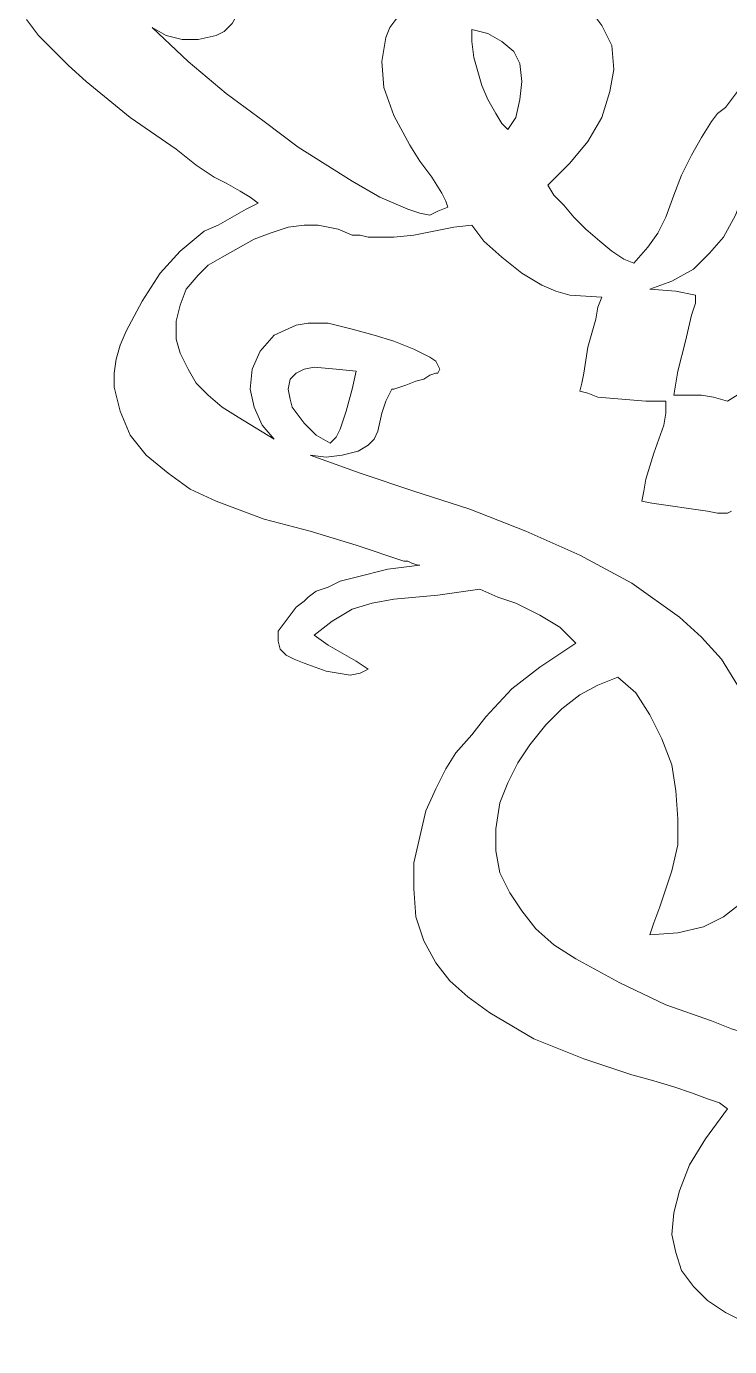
# Model space of a CAD drawing. Header units: centimetres. Extents: x -51 to 51, y -37 to 37.
# Drawn here: x -49.89 to -40.58, y -25.85 to -8.39 of the extents above; entities that cross this region are included whole.
import ezdxf

# ---------------------------------------------------------------- set-up
doc = ezdxf.new("R2010")
doc.units = ezdxf.units.CM
doc.header["$MEASUREMENT"] = 0
doc.layers.add('Layer 1', color=7, linetype='Continuous')

msp = doc.modelspace()

# ---------------------------------------------------------------- linework, layer by layer
at = {"layer": 'Layer 1', "lineweight": 9}
for points, knots in [([(-47.37385, -8.51247), (-47.37385, -8.51247), (-47.26811, -8.4596), (-47.26811, -8.4596), (-47.26811, -8.4596), (-47.26811, -8.4596), (-47.16236, -8.35385), (-47.16236, -8.35385), (-47.16236, -8.35385), (-47.16236, -8.35385), (-47.03018, -8.11592), (-47.03018, -8.11592), (-47.03018, -8.11592), (-47.03018, -8.11592), (-46.898, -7.82512), (-46.898, -7.82512), (-46.898, -7.82512), (-46.898, -7.82512), (-46.76581, -7.53432), (-46.76581, -7.53432)], [0, 0, 0, 0, 0.16666667, 0.16666667, 0.16666667, 0.16666667, 0.33333333, 0.33333333, 0.33333333, 0.33333333, 0.5, 0.5, 0.5, 0.5, 0.66666667, 0.66666667, 0.66666667, 0.66666667, 1, 1, 1, 1]), ([(-43.80493, -7.90443), (-43.80493, -7.90443), (-44.09573, -7.93087), (-44.09573, -7.93087), (-44.09573, -7.93087), (-44.09573, -7.93087), (-44.33366, -7.9573), (-44.33366, -7.9573), (-44.33366, -7.9573), (-44.33366, -7.9573), (-44.54515, -8.01018), (-44.54515, -8.01018), (-44.54515, -8.01018), (-44.54515, -8.01018), (-44.7302, -8.08949), (-44.7302, -8.08949), (-44.7302, -8.08949), (-44.7302, -8.08949), (-44.86239, -8.19523), (-44.86239, -8.19523), (-44.86239, -8.19523), (-44.86239, -8.19523), (-44.99457, -8.30098), (-44.99457, -8.30098), (-44.99457, -8.30098), (-44.99457, -8.30098), (-45.07388, -8.40672), (-45.07388, -8.40672), (-45.07388, -8.40672), (-45.07388, -8.40672), (-45.12675, -8.53891), (-45.12675, -8.53891), (-45.12675, -8.53891), (-45.12675, -8.53891), (-45.17962, -8.85614), (-45.17962, -8.85614), (-45.17962, -8.85614), (-45.17962, -8.85614), (-45.15319, -9.19982), (-45.15319, -9.19982), (-45.15319, -9.19982), (-45.15319, -9.19982), (-45.02101, -9.56993), (-45.02101, -9.56993), (-45.02101, -9.56993), (-45.02101, -9.56993), (-44.80951, -9.96648), (-44.80951, -9.96648)], [0, 0, 0, 0, 0.07692308, 0.07692308, 0.07692308, 0.07692308, 0.15384615, 0.15384615, 0.15384615, 0.15384615, 0.23076923, 0.23076923, 0.23076923, 0.23076923, 0.30769231, 0.30769231, 0.30769231, 0.30769231, 0.38461538, 0.38461538, 0.38461538, 0.38461538, 0.46153846, 0.46153846, 0.46153846, 0.46153846, 0.53846154, 0.53846154, 0.53846154, 0.53846154, 0.61538462, 0.61538462, 0.61538462, 0.61538462, 0.69230769, 0.69230769, 0.69230769, 0.69230769, 0.76923077, 0.76923077, 0.76923077, 0.76923077, 0.84615385, 0.84615385, 0.84615385, 0.84615385, 1, 1, 1, 1]), ([(-42.9854, -10.49521), (-42.9854, -10.49521), (-42.69459, -10.2044), (-42.69459, -10.2044), (-42.69459, -10.2044), (-42.69459, -10.2044), (-42.45667, -9.9136), (-42.45667, -9.9136), (-42.45667, -9.9136), (-42.45667, -9.9136), (-42.27161, -9.59637), (-42.27161, -9.59637), (-42.27161, -9.59637), (-42.27161, -9.59637), (-42.16587, -9.25269), (-42.16587, -9.25269), (-42.16587, -9.25269), (-42.16587, -9.25269), (-42.11299, -8.96189), (-42.11299, -8.96189), (-42.11299, -8.96189), (-42.11299, -8.96189), (-42.13943, -8.64465), (-42.13943, -8.64465), (-42.13943, -8.64465), (-42.13943, -8.64465), (-42.27161, -8.38029), (-42.27161, -8.38029), (-42.27161, -8.38029), (-42.27161, -8.38029), (-42.35092, -8.27454), (-42.35092, -8.27454), (-42.35092, -8.27454), (-42.35092, -8.27454), (-42.4831, -8.1688), (-42.4831, -8.1688)], [0, 0, 0, 0, 0.1, 0.1, 0.1, 0.1, 0.2, 0.2, 0.2, 0.2, 0.3, 0.3, 0.3, 0.3, 0.4, 0.4, 0.4, 0.4, 0.5, 0.5, 0.5, 0.5, 0.6, 0.6, 0.6, 0.6, 0.7, 0.7, 0.7, 0.7, 0.8, 0.8, 0.8, 0.8, 1, 1, 1, 1]), ([(-49.54164, -8.69753), (-49.54164, -8.69753), (-49.7267, -8.51247), (-49.7267, -8.51247), (-49.7267, -8.51247), (-49.7267, -8.51247), (-49.88532, -8.30098), (-49.88532, -8.30098)], [0, 0, 0, 0, 0.33333333, 0.33333333, 0.33333333, 0.33333333, 1, 1, 1, 1]), ([(-46.28996, -9.99291), (-46.28996, -9.99291), (-46.73938, -9.64924), (-46.73938, -9.64924), (-46.73938, -9.64924), (-46.73938, -9.64924), (-47.24167, -9.27913), (-47.24167, -9.27913), (-47.24167, -9.27913), (-47.24167, -9.27913), (-47.74396, -8.85614), (-47.74396, -8.85614), (-47.74396, -8.85614), (-47.74396, -8.85614), (-48.21982, -8.40672), (-48.21982, -8.40672)], [0, 0, 0, 0, 0.2, 0.2, 0.2, 0.2, 0.4, 0.4, 0.4, 0.4, 0.6, 0.6, 0.6, 0.6, 1, 1, 1, 1]), ([(-48.21982, -8.40672), (-48.21982, -8.40672), (-48.03476, -8.51247), (-48.03476, -8.51247), (-48.03476, -8.51247), (-48.03476, -8.51247), (-47.82327, -8.56534), (-47.82327, -8.56534), (-47.82327, -8.56534), (-47.82327, -8.56534), (-47.61178, -8.56534), (-47.61178, -8.56534), (-47.61178, -8.56534), (-47.61178, -8.56534), (-47.37385, -8.51247), (-47.37385, -8.51247)], [0, 0, 0, 0, 0.2, 0.2, 0.2, 0.2, 0.4, 0.4, 0.4, 0.4, 0.6, 0.6, 0.6, 0.6, 1, 1, 1, 1]), ([(-43.98998, -8.43316), (-43.98998, -8.43316), (-43.77849, -8.48603), (-43.77849, -8.48603), (-43.77849, -8.48603), (-43.77849, -8.48603), (-43.59344, -8.59178), (-43.59344, -8.59178), (-43.59344, -8.59178), (-43.59344, -8.59178), (-43.43482, -8.72396), (-43.43482, -8.72396), (-43.43482, -8.72396), (-43.43482, -8.72396), (-43.35551, -8.88258), (-43.35551, -8.88258)], [0, 0, 0, 0, 0.2, 0.2, 0.2, 0.2, 0.4, 0.4, 0.4, 0.4, 0.6, 0.6, 0.6, 0.6, 1, 1, 1, 1]), ([(-43.51413, -9.75498), (-43.51413, -9.75498), (-43.59344, -9.67568), (-43.59344, -9.67568), (-43.59344, -9.67568), (-43.59344, -9.67568), (-43.67274, -9.54349), (-43.67274, -9.54349), (-43.67274, -9.54349), (-43.67274, -9.54349), (-43.77849, -9.35844), (-43.77849, -9.35844), (-43.77849, -9.35844), (-43.77849, -9.35844), (-43.8578, -9.17338), (-43.8578, -9.17338), (-43.8578, -9.17338), (-43.8578, -9.17338), (-43.96355, -8.80327), (-43.96355, -8.80327), (-43.96355, -8.80327), (-43.96355, -8.80327), (-43.98998, -8.59178), (-43.98998, -8.59178), (-43.98998, -8.59178), (-43.98998, -8.59178), (-43.98998, -8.43316), (-43.98998, -8.43316)], [0, 0, 0, 0, 0.125, 0.125, 0.125, 0.125, 0.25, 0.25, 0.25, 0.25, 0.375, 0.375, 0.375, 0.375, 0.5, 0.5, 0.5, 0.5, 0.625, 0.625, 0.625, 0.625, 0.75, 0.75, 0.75, 0.75, 1, 1, 1, 1]), ([(-47.40029, -10.38946), (-47.40029, -10.38946), (-47.63822, -10.23084), (-47.63822, -10.23084), (-47.63822, -10.23084), (-47.63822, -10.23084), (-47.90258, -10.01935), (-47.90258, -10.01935), (-47.90258, -10.01935), (-47.90258, -10.01935), (-48.51062, -9.59637), (-48.51062, -9.59637), (-48.51062, -9.59637), (-48.51062, -9.59637), (-48.80142, -9.35844), (-48.80142, -9.35844), (-48.80142, -9.35844), (-48.80142, -9.35844), (-49.09222, -9.12051), (-49.09222, -9.12051), (-49.09222, -9.12051), (-49.09222, -9.12051), (-49.33015, -8.90902), (-49.33015, -8.90902), (-49.33015, -8.90902), (-49.33015, -8.90902), (-49.54164, -8.69753), (-49.54164, -8.69753)], [0, 0, 0, 0, 0.125, 0.125, 0.125, 0.125, 0.25, 0.25, 0.25, 0.25, 0.375, 0.375, 0.375, 0.375, 0.5, 0.5, 0.5, 0.5, 0.625, 0.625, 0.625, 0.625, 0.75, 0.75, 0.75, 0.75, 1, 1, 1, 1]), ([(-43.35551, -8.88258), (-43.35551, -8.88258), (-43.32907, -9.12051), (-43.32907, -9.12051), (-43.32907, -9.12051), (-43.32907, -9.12051), (-43.35551, -9.35844), (-43.35551, -9.35844), (-43.35551, -9.35844), (-43.35551, -9.35844), (-43.40838, -9.59637), (-43.40838, -9.59637), (-43.40838, -9.59637), (-43.40838, -9.59637), (-43.46125, -9.67568), (-43.46125, -9.67568), (-43.46125, -9.67568), (-43.46125, -9.67568), (-43.51413, -9.75498), (-43.51413, -9.75498)], [0, 0, 0, 0, 0.16666667, 0.16666667, 0.16666667, 0.16666667, 0.33333333, 0.33333333, 0.33333333, 0.33333333, 0.5, 0.5, 0.5, 0.5, 0.66666667, 0.66666667, 0.66666667, 0.66666667, 1, 1, 1, 1]), ([(-40.47393, -9.25269), (-40.47393, -9.25269), (-40.55324, -9.35844), (-40.55324, -9.35844), (-40.55324, -9.35844), (-40.55324, -9.35844), (-40.63255, -9.46418), (-40.63255, -9.46418), (-40.63255, -9.46418), (-40.63255, -9.46418), (-40.7383, -9.54349), (-40.7383, -9.54349), (-40.7383, -9.54349), (-40.7383, -9.54349), (-40.8176, -9.64924), (-40.8176, -9.64924)], [0, 0, 0, 0, 0.2, 0.2, 0.2, 0.2, 0.4, 0.4, 0.4, 0.4, 0.6, 0.6, 0.6, 0.6, 1, 1, 1, 1]), ([(-40.8176, -9.64924), (-40.8176, -9.64924), (-40.94979, -9.86073), (-40.94979, -9.86073), (-40.94979, -9.86073), (-40.94979, -9.86073), (-41.08197, -10.09866), (-41.08197, -10.09866), (-41.08197, -10.09866), (-41.08197, -10.09866), (-41.21415, -10.36302), (-41.21415, -10.36302), (-41.21415, -10.36302), (-41.21415, -10.36302), (-41.3199, -10.62739), (-41.3199, -10.62739)], [0, 0, 0, 0, 0.2, 0.2, 0.2, 0.2, 0.4, 0.4, 0.4, 0.4, 0.6, 0.6, 0.6, 0.6, 1, 1, 1, 1]), ([(-44.83595, -10.81244), (-44.83595, -10.81244), (-45.20606, -10.65382), (-45.20606, -10.65382), (-45.20606, -10.65382), (-45.20606, -10.65382), (-45.57617, -10.44233), (-45.57617, -10.44233), (-45.57617, -10.44233), (-45.57617, -10.44233), (-46.28996, -9.99291), (-46.28996, -9.99291)], [0, 0, 0, 0, 0.25, 0.25, 0.25, 0.25, 0.5, 0.5, 0.5, 0.5, 1, 1, 1, 1]), ([(-44.80951, -9.96648), (-44.80951, -9.96648), (-44.67733, -10.17797), (-44.67733, -10.17797), (-44.67733, -10.17797), (-44.67733, -10.17797), (-44.51871, -10.38946), (-44.51871, -10.38946), (-44.51871, -10.38946), (-44.51871, -10.38946), (-44.38653, -10.60095), (-44.38653, -10.60095), (-44.38653, -10.60095), (-44.38653, -10.60095), (-44.33366, -10.7067), (-44.33366, -10.7067), (-44.33366, -10.7067), (-44.33366, -10.7067), (-44.30722, -10.78601), (-44.30722, -10.78601)], [0, 0, 0, 0, 0.16666667, 0.16666667, 0.16666667, 0.16666667, 0.33333333, 0.33333333, 0.33333333, 0.33333333, 0.5, 0.5, 0.5, 0.5, 0.66666667, 0.66666667, 0.66666667, 0.66666667, 1, 1, 1, 1]), ([(-40.65899, -11.18255), (-40.65899, -11.18255), (-40.50037, -10.89175), (-40.50037, -10.89175), (-40.50037, -10.89175), (-40.50037, -10.89175), (-40.36818, -10.54808), (-40.36818, -10.54808), (-40.36818, -10.54808), (-40.36818, -10.54808), (-40.236, -10.25728), (-40.236, -10.25728), (-40.236, -10.25728), (-40.236, -10.25728), (-40.10382, -9.99291), (-40.10382, -9.99291)], [0, 0, 0, 0, 0.2, 0.2, 0.2, 0.2, 0.4, 0.4, 0.4, 0.4, 0.6, 0.6, 0.6, 0.6, 1, 1, 1, 1]), ([(-46.81869, -10.73313), (-46.81869, -10.73313), (-46.92443, -10.65382), (-46.92443, -10.65382), (-46.92443, -10.65382), (-46.92443, -10.65382), (-47.05661, -10.57452), (-47.05661, -10.57452), (-47.05661, -10.57452), (-47.05661, -10.57452), (-47.24167, -10.46877), (-47.24167, -10.46877), (-47.24167, -10.46877), (-47.24167, -10.46877), (-47.40029, -10.38946), (-47.40029, -10.38946)], [0, 0, 0, 0, 0.2, 0.2, 0.2, 0.2, 0.4, 0.4, 0.4, 0.4, 0.6, 0.6, 0.6, 0.6, 1, 1, 1, 1]), ([(-41.84863, -11.52623), (-41.84863, -11.52623), (-41.98081, -11.47336), (-41.98081, -11.47336), (-41.98081, -11.47336), (-41.98081, -11.47336), (-42.13943, -11.36761), (-42.13943, -11.36761), (-42.13943, -11.36761), (-42.13943, -11.36761), (-42.29805, -11.23543), (-42.29805, -11.23543), (-42.29805, -11.23543), (-42.29805, -11.23543), (-42.4831, -11.07681), (-42.4831, -11.07681), (-42.4831, -11.07681), (-42.4831, -11.07681), (-42.64172, -10.91819), (-42.64172, -10.91819), (-42.64172, -10.91819), (-42.64172, -10.91819), (-42.7739, -10.75957), (-42.7739, -10.75957), (-42.7739, -10.75957), (-42.7739, -10.75957), (-42.90609, -10.62739), (-42.90609, -10.62739), (-42.90609, -10.62739), (-42.90609, -10.62739), (-42.9854, -10.49521), (-42.9854, -10.49521)], [0, 0, 0, 0, 0.11111111, 0.11111111, 0.11111111, 0.11111111, 0.22222222, 0.22222222, 0.22222222, 0.22222222, 0.33333333, 0.33333333, 0.33333333, 0.33333333, 0.44444444, 0.44444444, 0.44444444, 0.44444444, 0.55555556, 0.55555556, 0.55555556, 0.55555556, 0.66666667, 0.66666667, 0.66666667, 0.66666667, 0.77777778, 0.77777778, 0.77777778, 0.77777778, 1, 1, 1, 1]), ([(-41.3199, -10.62739), (-41.3199, -10.62739), (-41.42564, -10.91819), (-41.42564, -10.91819), (-41.42564, -10.91819), (-41.42564, -10.91819), (-41.53139, -11.12968), (-41.53139, -11.12968), (-41.53139, -11.12968), (-41.53139, -11.12968), (-41.66357, -11.31474), (-41.66357, -11.31474), (-41.66357, -11.31474), (-41.66357, -11.31474), (-41.84863, -11.52623), (-41.84863, -11.52623)], [0, 0, 0, 0, 0.2, 0.2, 0.2, 0.2, 0.4, 0.4, 0.4, 0.4, 0.6, 0.6, 0.6, 0.6, 1, 1, 1, 1]), ([(-47.53247, -11.10325), (-47.53247, -11.10325), (-47.34742, -11.02394), (-47.34742, -11.02394), (-47.34742, -11.02394), (-47.34742, -11.02394), (-47.16236, -10.91819), (-47.16236, -10.91819), (-47.16236, -10.91819), (-47.16236, -10.91819), (-46.9773, -10.81244), (-46.9773, -10.81244), (-46.9773, -10.81244), (-46.9773, -10.81244), (-46.81869, -10.73313), (-46.81869, -10.73313)], [0, 0, 0, 0, 0.2, 0.2, 0.2, 0.2, 0.4, 0.4, 0.4, 0.4, 0.6, 0.6, 0.6, 0.6, 1, 1, 1, 1]), ([(-44.30722, -10.78601), (-44.30722, -10.78601), (-44.4394, -10.83888), (-44.4394, -10.83888), (-44.4394, -10.83888), (-44.4394, -10.83888), (-44.54515, -10.89175), (-44.54515, -10.89175), (-44.54515, -10.89175), (-44.54515, -10.89175), (-44.67733, -10.86532), (-44.67733, -10.86532), (-44.67733, -10.86532), (-44.67733, -10.86532), (-44.83595, -10.81244), (-44.83595, -10.81244)], [0, 0, 0, 0, 0.2, 0.2, 0.2, 0.2, 0.4, 0.4, 0.4, 0.4, 0.6, 0.6, 0.6, 0.6, 1, 1, 1, 1]), ([(-48.56349, -12.42507), (-48.56349, -12.42507), (-48.352, -12.02852), (-48.352, -12.02852), (-48.352, -12.02852), (-48.352, -12.02852), (-48.11407, -11.65841), (-48.11407, -11.65841), (-48.11407, -11.65841), (-48.11407, -11.65841), (-47.84971, -11.36761), (-47.84971, -11.36761), (-47.84971, -11.36761), (-47.84971, -11.36761), (-47.53247, -11.10325), (-47.53247, -11.10325)], [0, 0, 0, 0, 0.2, 0.2, 0.2, 0.2, 0.4, 0.4, 0.4, 0.4, 0.6, 0.6, 0.6, 0.6, 1, 1, 1, 1]), ([(-47.61178, -11.68485), (-47.61178, -11.68485), (-47.4796, -11.55267), (-47.4796, -11.55267), (-47.4796, -11.55267), (-47.4796, -11.55267), (-47.29454, -11.44692), (-47.29454, -11.44692), (-47.29454, -11.44692), (-47.29454, -11.44692), (-46.87156, -11.20899), (-46.87156, -11.20899), (-46.87156, -11.20899), (-46.87156, -11.20899), (-46.66007, -11.12968), (-46.66007, -11.12968), (-46.66007, -11.12968), (-46.66007, -11.12968), (-46.42214, -11.05037), (-46.42214, -11.05037), (-46.42214, -11.05037), (-46.42214, -11.05037), (-46.21065, -11.02394), (-46.21065, -11.02394), (-46.21065, -11.02394), (-46.21065, -11.02394), (-46.02559, -11.02394), (-46.02559, -11.02394)], [0, 0, 0, 0, 0.125, 0.125, 0.125, 0.125, 0.25, 0.25, 0.25, 0.25, 0.375, 0.375, 0.375, 0.375, 0.5, 0.5, 0.5, 0.5, 0.625, 0.625, 0.625, 0.625, 0.75, 0.75, 0.75, 0.75, 1, 1, 1, 1]), ([(-46.02559, -11.02394), (-46.02559, -11.02394), (-45.89341, -11.05037), (-45.89341, -11.05037), (-45.89341, -11.05037), (-45.89341, -11.05037), (-45.76123, -11.07681), (-45.76123, -11.07681), (-45.76123, -11.07681), (-45.76123, -11.07681), (-45.57617, -11.15612), (-45.57617, -11.15612), (-45.57617, -11.15612), (-45.57617, -11.15612), (-45.47043, -11.15612), (-45.47043, -11.15612), (-45.47043, -11.15612), (-45.47043, -11.15612), (-45.36468, -11.18255), (-45.36468, -11.18255), (-45.36468, -11.18255), (-45.36468, -11.18255), (-45.20606, -11.18255), (-45.20606, -11.18255), (-45.20606, -11.18255), (-45.20606, -11.18255), (-45.02101, -11.18255), (-45.02101, -11.18255)], [0, 0, 0, 0, 0.125, 0.125, 0.125, 0.125, 0.25, 0.25, 0.25, 0.25, 0.375, 0.375, 0.375, 0.375, 0.5, 0.5, 0.5, 0.5, 0.625, 0.625, 0.625, 0.625, 0.75, 0.75, 0.75, 0.75, 1, 1, 1, 1]), ([(-45.02101, -11.18255), (-45.02101, -11.18255), (-44.75664, -11.15612), (-44.75664, -11.15612), (-44.75664, -11.15612), (-44.75664, -11.15612), (-44.49228, -11.10325), (-44.49228, -11.10325), (-44.49228, -11.10325), (-44.49228, -11.10325), (-44.22791, -11.05037), (-44.22791, -11.05037), (-44.22791, -11.05037), (-44.22791, -11.05037), (-43.98998, -11.02394), (-43.98998, -11.02394)], [0, 0, 0, 0, 0.2, 0.2, 0.2, 0.2, 0.4, 0.4, 0.4, 0.4, 0.6, 0.6, 0.6, 0.6, 1, 1, 1, 1]), ([(-43.98998, -11.02394), (-43.98998, -11.02394), (-43.83136, -11.23543), (-43.83136, -11.23543), (-43.83136, -11.23543), (-43.83136, -11.23543), (-43.59344, -11.44692), (-43.59344, -11.44692), (-43.59344, -11.44692), (-43.59344, -11.44692), (-43.32907, -11.65841), (-43.32907, -11.65841), (-43.32907, -11.65841), (-43.32907, -11.65841), (-43.06471, -11.81703), (-43.06471, -11.81703)], [0, 0, 0, 0, 0.2, 0.2, 0.2, 0.2, 0.4, 0.4, 0.4, 0.4, 0.6, 0.6, 0.6, 0.6, 1, 1, 1, 1]), ([(-41.63714, -11.8699), (-41.63714, -11.8699), (-41.34633, -11.76416), (-41.34633, -11.76416), (-41.34633, -11.76416), (-41.34633, -11.76416), (-41.05553, -11.60554), (-41.05553, -11.60554), (-41.05553, -11.60554), (-41.05553, -11.60554), (-40.84404, -11.39405), (-40.84404, -11.39405), (-40.84404, -11.39405), (-40.84404, -11.39405), (-40.65899, -11.18255), (-40.65899, -11.18255)], [0, 0, 0, 0, 0.2, 0.2, 0.2, 0.2, 0.4, 0.4, 0.4, 0.4, 0.6, 0.6, 0.6, 0.6, 1, 1, 1, 1]), ([(-47.4796, -13.27104), (-47.4796, -13.27104), (-47.63822, -13.11242), (-47.63822, -13.11242), (-47.63822, -13.11242), (-47.63822, -13.11242), (-47.74396, -12.92736), (-47.74396, -12.92736), (-47.74396, -12.92736), (-47.74396, -12.92736), (-47.84971, -12.71587), (-47.84971, -12.71587), (-47.84971, -12.71587), (-47.84971, -12.71587), (-47.90258, -12.53082), (-47.90258, -12.53082), (-47.90258, -12.53082), (-47.90258, -12.53082), (-47.90258, -12.29289), (-47.90258, -12.29289), (-47.90258, -12.29289), (-47.90258, -12.29289), (-47.84971, -12.08139), (-47.84971, -12.08139), (-47.84971, -12.08139), (-47.84971, -12.08139), (-47.7704, -11.8699), (-47.7704, -11.8699), (-47.7704, -11.8699), (-47.7704, -11.8699), (-47.61178, -11.68485), (-47.61178, -11.68485)], [0, 0, 0, 0, 0.11111111, 0.11111111, 0.11111111, 0.11111111, 0.22222222, 0.22222222, 0.22222222, 0.22222222, 0.33333333, 0.33333333, 0.33333333, 0.33333333, 0.44444444, 0.44444444, 0.44444444, 0.44444444, 0.55555556, 0.55555556, 0.55555556, 0.55555556, 0.66666667, 0.66666667, 0.66666667, 0.66666667, 0.77777778, 0.77777778, 0.77777778, 0.77777778, 1, 1, 1, 1]), ([(-43.06471, -11.81703), (-43.06471, -11.81703), (-42.87965, -11.89634), (-42.87965, -11.89634), (-42.87965, -11.89634), (-42.87965, -11.89634), (-42.69459, -11.94921), (-42.69459, -11.94921), (-42.69459, -11.94921), (-42.69459, -11.94921), (-42.27161, -11.97565), (-42.27161, -11.97565)], [0, 0, 0, 0, 0.25, 0.25, 0.25, 0.25, 0.5, 0.5, 0.5, 0.5, 1, 1, 1, 1]), ([(-41.0291, -11.94921), (-41.0291, -11.94921), (-41.29346, -11.89634), (-41.29346, -11.89634), (-41.29346, -11.89634), (-41.29346, -11.89634), (-41.63714, -11.8699), (-41.63714, -11.8699)], [0, 0, 0, 0, 0.33333333, 0.33333333, 0.33333333, 0.33333333, 1, 1, 1, 1]), ([(-42.27161, -11.97565), (-42.27161, -11.97565), (-42.32448, -12.10783), (-42.32448, -12.10783), (-42.32448, -12.10783), (-42.32448, -12.10783), (-42.35092, -12.26645), (-42.35092, -12.26645), (-42.35092, -12.26645), (-42.35092, -12.26645), (-42.45667, -12.63656), (-42.45667, -12.63656), (-42.45667, -12.63656), (-42.45667, -12.63656), (-42.50954, -12.98024), (-42.50954, -12.98024), (-42.50954, -12.98024), (-42.50954, -12.98024), (-42.53598, -13.11242), (-42.53598, -13.11242), (-42.53598, -13.11242), (-42.53598, -13.11242), (-42.56241, -13.21816), (-42.56241, -13.21816)], [0, 0, 0, 0, 0.14285714, 0.14285714, 0.14285714, 0.14285714, 0.28571429, 0.28571429, 0.28571429, 0.28571429, 0.42857143, 0.42857143, 0.42857143, 0.42857143, 0.57142857, 0.57142857, 0.57142857, 0.57142857, 0.71428571, 0.71428571, 0.71428571, 0.71428571, 1, 1, 1, 1]), ([(-41.3199, -13.27104), (-41.3199, -13.27104), (-41.29346, -13.11242), (-41.29346, -13.11242), (-41.29346, -13.11242), (-41.29346, -13.11242), (-41.26702, -12.9538), (-41.26702, -12.9538), (-41.26702, -12.9538), (-41.26702, -12.9538), (-41.16128, -12.55725), (-41.16128, -12.55725), (-41.16128, -12.55725), (-41.16128, -12.55725), (-41.08197, -12.21358), (-41.08197, -12.21358), (-41.08197, -12.21358), (-41.08197, -12.21358), (-41.0291, -12.05496), (-41.0291, -12.05496), (-41.0291, -12.05496), (-41.0291, -12.05496), (-41.0291, -11.94921), (-41.0291, -11.94921)], [0, 0, 0, 0, 0.14285714, 0.14285714, 0.14285714, 0.14285714, 0.28571429, 0.28571429, 0.28571429, 0.28571429, 0.42857143, 0.42857143, 0.42857143, 0.42857143, 0.57142857, 0.57142857, 0.57142857, 0.57142857, 0.71428571, 0.71428571, 0.71428571, 0.71428571, 1, 1, 1, 1]), ([(-39.25785, -12.1607), (-39.25785, -12.1607), (-39.49578, -12.42507), (-39.49578, -12.42507), (-39.49578, -12.42507), (-39.49578, -12.42507), (-39.70727, -12.663), (-39.70727, -12.663), (-39.70727, -12.663), (-39.70727, -12.663), (-39.89233, -12.84805), (-39.89233, -12.84805), (-39.89233, -12.84805), (-39.89233, -12.84805), (-40.07738, -13.00667), (-40.07738, -13.00667), (-40.07738, -13.00667), (-40.07738, -13.00667), (-40.236, -13.13885), (-40.236, -13.13885), (-40.236, -13.13885), (-40.236, -13.13885), (-40.39462, -13.21816), (-40.39462, -13.21816), (-40.39462, -13.21816), (-40.39462, -13.21816), (-40.60611, -13.35035), (-40.60611, -13.35035)], [0, 0, 0, 0, 0.125, 0.125, 0.125, 0.125, 0.25, 0.25, 0.25, 0.25, 0.375, 0.375, 0.375, 0.375, 0.5, 0.5, 0.5, 0.5, 0.625, 0.625, 0.625, 0.625, 0.75, 0.75, 0.75, 0.75, 1, 1, 1, 1]), ([(-45.94628, -12.31932), (-45.94628, -12.31932), (-46.15777, -12.31932), (-46.15777, -12.31932), (-46.15777, -12.31932), (-46.15777, -12.31932), (-46.31639, -12.34576), (-46.31639, -12.34576), (-46.31639, -12.34576), (-46.31639, -12.34576), (-46.60719, -12.47794), (-46.60719, -12.47794), (-46.60719, -12.47794), (-46.60719, -12.47794), (-46.79225, -12.68943), (-46.79225, -12.68943), (-46.79225, -12.68943), (-46.79225, -12.68943), (-46.898, -12.92736), (-46.898, -12.92736), (-46.898, -12.92736), (-46.898, -12.92736), (-46.92443, -13.19173), (-46.92443, -13.19173), (-46.92443, -13.19173), (-46.92443, -13.19173), (-46.87156, -13.42966), (-46.87156, -13.42966), (-46.87156, -13.42966), (-46.87156, -13.42966), (-46.76581, -13.66758), (-46.76581, -13.66758), (-46.76581, -13.66758), (-46.76581, -13.66758), (-46.60719, -13.85264), (-46.60719, -13.85264)], [0, 0, 0, 0, 0.1, 0.1, 0.1, 0.1, 0.2, 0.2, 0.2, 0.2, 0.3, 0.3, 0.3, 0.3, 0.4, 0.4, 0.4, 0.4, 0.5, 0.5, 0.5, 0.5, 0.6, 0.6, 0.6, 0.6, 0.7, 0.7, 0.7, 0.7, 0.8, 0.8, 0.8, 0.8, 1, 1, 1, 1]), ([(-44.4394, -12.98024), (-44.4394, -12.98024), (-44.41297, -12.92736), (-44.41297, -12.92736), (-44.41297, -12.92736), (-44.41297, -12.92736), (-44.4394, -12.87449), (-44.4394, -12.87449), (-44.4394, -12.87449), (-44.4394, -12.87449), (-44.46584, -12.82162), (-44.46584, -12.82162), (-44.46584, -12.82162), (-44.46584, -12.82162), (-44.54515, -12.76874), (-44.54515, -12.76874), (-44.54515, -12.76874), (-44.54515, -12.76874), (-44.75664, -12.663), (-44.75664, -12.663), (-44.75664, -12.663), (-44.75664, -12.663), (-45.02101, -12.55725), (-45.02101, -12.55725), (-45.02101, -12.55725), (-45.02101, -12.55725), (-45.28537, -12.47794), (-45.28537, -12.47794), (-45.28537, -12.47794), (-45.28537, -12.47794), (-45.57617, -12.39863), (-45.57617, -12.39863), (-45.57617, -12.39863), (-45.57617, -12.39863), (-45.78766, -12.34576), (-45.78766, -12.34576), (-45.78766, -12.34576), (-45.78766, -12.34576), (-45.89341, -12.31932), (-45.89341, -12.31932), (-45.89341, -12.31932), (-45.89341, -12.31932), (-45.94628, -12.31932), (-45.94628, -12.31932)], [0, 0, 0, 0, 0.08333333, 0.08333333, 0.08333333, 0.08333333, 0.16666667, 0.16666667, 0.16666667, 0.16666667, 0.25, 0.25, 0.25, 0.25, 0.33333333, 0.33333333, 0.33333333, 0.33333333, 0.41666667, 0.41666667, 0.41666667, 0.41666667, 0.5, 0.5, 0.5, 0.5, 0.58333333, 0.58333333, 0.58333333, 0.58333333, 0.66666667, 0.66666667, 0.66666667, 0.66666667, 0.75, 0.75, 0.75, 0.75, 0.83333333, 0.83333333, 0.83333333, 0.83333333, 1, 1, 1, 1]), ([(-47.37385, -14.67217), (-47.37385, -14.67217), (-47.71753, -14.51355), (-47.71753, -14.51355), (-47.71753, -14.51355), (-47.71753, -14.51355), (-48.00833, -14.30206), (-48.00833, -14.30206), (-48.00833, -14.30206), (-48.00833, -14.30206), (-48.29913, -14.06413), (-48.29913, -14.06413), (-48.29913, -14.06413), (-48.29913, -14.06413), (-48.51062, -13.79977), (-48.51062, -13.79977), (-48.51062, -13.79977), (-48.51062, -13.79977), (-48.6428, -13.48253), (-48.6428, -13.48253), (-48.6428, -13.48253), (-48.6428, -13.48253), (-48.72211, -13.16529), (-48.72211, -13.16529), (-48.72211, -13.16529), (-48.72211, -13.16529), (-48.72211, -12.98024), (-48.72211, -12.98024), (-48.72211, -12.98024), (-48.72211, -12.98024), (-48.69568, -12.79518), (-48.69568, -12.79518), (-48.69568, -12.79518), (-48.69568, -12.79518), (-48.6428, -12.61012), (-48.6428, -12.61012), (-48.6428, -12.61012), (-48.6428, -12.61012), (-48.56349, -12.42507), (-48.56349, -12.42507)], [0, 0, 0, 0, 0.09090909, 0.09090909, 0.09090909, 0.09090909, 0.18181818, 0.18181818, 0.18181818, 0.18181818, 0.27272727, 0.27272727, 0.27272727, 0.27272727, 0.36363636, 0.36363636, 0.36363636, 0.36363636, 0.45454545, 0.45454545, 0.45454545, 0.45454545, 0.54545455, 0.54545455, 0.54545455, 0.54545455, 0.63636364, 0.63636364, 0.63636364, 0.63636364, 0.72727273, 0.72727273, 0.72727273, 0.72727273, 0.81818182, 0.81818182, 0.81818182, 0.81818182, 1, 1, 1, 1]), ([(-46.42214, -13.19173), (-46.42214, -13.19173), (-46.3957, -13.05954), (-46.3957, -13.05954), (-46.3957, -13.05954), (-46.3957, -13.05954), (-46.31639, -12.98024), (-46.31639, -12.98024), (-46.31639, -12.98024), (-46.31639, -12.98024), (-46.21065, -12.92736), (-46.21065, -12.92736), (-46.21065, -12.92736), (-46.21065, -12.92736), (-46.07846, -12.90093), (-46.07846, -12.90093), (-46.07846, -12.90093), (-46.07846, -12.90093), (-45.78766, -12.92736), (-45.78766, -12.92736), (-45.78766, -12.92736), (-45.78766, -12.92736), (-45.5233, -12.9538), (-45.5233, -12.9538)], [0, 0, 0, 0, 0.14285714, 0.14285714, 0.14285714, 0.14285714, 0.28571429, 0.28571429, 0.28571429, 0.28571429, 0.42857143, 0.42857143, 0.42857143, 0.42857143, 0.57142857, 0.57142857, 0.57142857, 0.57142857, 0.71428571, 0.71428571, 0.71428571, 0.71428571, 1, 1, 1, 1]), ([(-45.5233, -12.9538), (-45.5233, -12.9538), (-45.57617, -13.19173), (-45.57617, -13.19173), (-45.57617, -13.19173), (-45.57617, -13.19173), (-45.65548, -13.48253), (-45.65548, -13.48253), (-45.65548, -13.48253), (-45.65548, -13.48253), (-45.73479, -13.72046), (-45.73479, -13.72046), (-45.73479, -13.72046), (-45.73479, -13.72046), (-45.78766, -13.8262), (-45.78766, -13.8262), (-45.78766, -13.8262), (-45.78766, -13.8262), (-45.86697, -13.90551), (-45.86697, -13.90551)], [0, 0, 0, 0, 0.16666667, 0.16666667, 0.16666667, 0.16666667, 0.33333333, 0.33333333, 0.33333333, 0.33333333, 0.5, 0.5, 0.5, 0.5, 0.66666667, 0.66666667, 0.66666667, 0.66666667, 1, 1, 1, 1]), ([(-45.04744, -13.19173), (-45.04744, -13.19173), (-45.02101, -13.19173), (-45.02101, -13.19173), (-45.02101, -13.19173), (-45.02101, -13.19173), (-44.9417, -13.16529), (-44.9417, -13.16529), (-44.9417, -13.16529), (-44.9417, -13.16529), (-44.86239, -13.13885), (-44.86239, -13.13885), (-44.86239, -13.13885), (-44.86239, -13.13885), (-44.7302, -13.08598), (-44.7302, -13.08598), (-44.7302, -13.08598), (-44.7302, -13.08598), (-44.62446, -13.05954), (-44.62446, -13.05954), (-44.62446, -13.05954), (-44.62446, -13.05954), (-44.54515, -13.00667), (-44.54515, -13.00667), (-44.54515, -13.00667), (-44.54515, -13.00667), (-44.46584, -12.98024), (-44.46584, -12.98024), (-44.46584, -12.98024), (-44.46584, -12.98024), (-44.4394, -12.98024), (-44.4394, -12.98024)], [0, 0, 0, 0, 0.11111111, 0.11111111, 0.11111111, 0.11111111, 0.22222222, 0.22222222, 0.22222222, 0.22222222, 0.33333333, 0.33333333, 0.33333333, 0.33333333, 0.44444444, 0.44444444, 0.44444444, 0.44444444, 0.55555556, 0.55555556, 0.55555556, 0.55555556, 0.66666667, 0.66666667, 0.66666667, 0.66666667, 0.77777778, 0.77777778, 0.77777778, 0.77777778, 1, 1, 1, 1]), ([(-45.86697, -13.90551), (-45.86697, -13.90551), (-46.05203, -13.79977), (-46.05203, -13.79977), (-46.05203, -13.79977), (-46.05203, -13.79977), (-46.21065, -13.64115), (-46.21065, -13.64115), (-46.21065, -13.64115), (-46.21065, -13.64115), (-46.36927, -13.42966), (-46.36927, -13.42966), (-46.36927, -13.42966), (-46.36927, -13.42966), (-46.3957, -13.32391), (-46.3957, -13.32391), (-46.3957, -13.32391), (-46.3957, -13.32391), (-46.42214, -13.19173), (-46.42214, -13.19173)], [0, 0, 0, 0, 0.16666667, 0.16666667, 0.16666667, 0.16666667, 0.33333333, 0.33333333, 0.33333333, 0.33333333, 0.5, 0.5, 0.5, 0.5, 0.66666667, 0.66666667, 0.66666667, 0.66666667, 1, 1, 1, 1]), ([(-45.70835, -14.06413), (-45.70835, -14.06413), (-45.49686, -14.01126), (-45.49686, -14.01126), (-45.49686, -14.01126), (-45.49686, -14.01126), (-45.36468, -13.93195), (-45.36468, -13.93195), (-45.36468, -13.93195), (-45.36468, -13.93195), (-45.28537, -13.85264), (-45.28537, -13.85264), (-45.28537, -13.85264), (-45.28537, -13.85264), (-45.2325, -13.74689), (-45.2325, -13.74689), (-45.2325, -13.74689), (-45.2325, -13.74689), (-45.17962, -13.50896), (-45.17962, -13.50896), (-45.17962, -13.50896), (-45.17962, -13.50896), (-45.12675, -13.35035), (-45.12675, -13.35035), (-45.12675, -13.35035), (-45.12675, -13.35035), (-45.04744, -13.19173), (-45.04744, -13.19173)], [0, 0, 0, 0, 0.125, 0.125, 0.125, 0.125, 0.25, 0.25, 0.25, 0.25, 0.375, 0.375, 0.375, 0.375, 0.5, 0.5, 0.5, 0.5, 0.625, 0.625, 0.625, 0.625, 0.75, 0.75, 0.75, 0.75, 1, 1, 1, 1]), ([(-42.56241, -13.21816), (-42.56241, -13.21816), (-42.45667, -13.2446), (-42.45667, -13.2446), (-42.45667, -13.2446), (-42.45667, -13.2446), (-42.32448, -13.29747), (-42.32448, -13.29747), (-42.32448, -13.29747), (-42.32448, -13.29747), (-42.00725, -13.32391), (-42.00725, -13.32391), (-42.00725, -13.32391), (-42.00725, -13.32391), (-41.69001, -13.35035), (-41.69001, -13.35035), (-41.69001, -13.35035), (-41.69001, -13.35035), (-41.55783, -13.35035), (-41.55783, -13.35035), (-41.55783, -13.35035), (-41.55783, -13.35035), (-41.42564, -13.35035), (-41.42564, -13.35035)], [0, 0, 0, 0, 0.14285714, 0.14285714, 0.14285714, 0.14285714, 0.28571429, 0.28571429, 0.28571429, 0.28571429, 0.42857143, 0.42857143, 0.42857143, 0.42857143, 0.57142857, 0.57142857, 0.57142857, 0.57142857, 0.71428571, 0.71428571, 0.71428571, 0.71428571, 1, 1, 1, 1]), ([(-46.60719, -13.85264), (-46.60719, -13.85264), (-47.08305, -13.56184), (-47.08305, -13.56184), (-47.08305, -13.56184), (-47.08305, -13.56184), (-47.29454, -13.42966), (-47.29454, -13.42966), (-47.29454, -13.42966), (-47.29454, -13.42966), (-47.4796, -13.27104), (-47.4796, -13.27104)], [0, 0, 0, 0, 0.25, 0.25, 0.25, 0.25, 0.5, 0.5, 0.5, 0.5, 1, 1, 1, 1]), ([(-41.42564, -13.35035), (-41.42564, -13.35035), (-41.42564, -13.50896), (-41.42564, -13.50896), (-41.42564, -13.50896), (-41.42564, -13.50896), (-41.45208, -13.66758), (-41.45208, -13.66758), (-41.45208, -13.66758), (-41.45208, -13.66758), (-41.58426, -14.03769), (-41.58426, -14.03769), (-41.58426, -14.03769), (-41.58426, -14.03769), (-41.69001, -14.38137), (-41.69001, -14.38137), (-41.69001, -14.38137), (-41.69001, -14.38137), (-41.71644, -14.53999), (-41.71644, -14.53999), (-41.71644, -14.53999), (-41.71644, -14.53999), (-41.74288, -14.67217), (-41.74288, -14.67217)], [0, 0, 0, 0, 0.14285714, 0.14285714, 0.14285714, 0.14285714, 0.28571429, 0.28571429, 0.28571429, 0.28571429, 0.42857143, 0.42857143, 0.42857143, 0.42857143, 0.57142857, 0.57142857, 0.57142857, 0.57142857, 0.71428571, 0.71428571, 0.71428571, 0.71428571, 1, 1, 1, 1]), ([(-40.60611, -13.35035), (-40.60611, -13.35035), (-40.79117, -13.29747), (-40.79117, -13.29747), (-40.79117, -13.29747), (-40.79117, -13.29747), (-40.94979, -13.27104), (-40.94979, -13.27104), (-40.94979, -13.27104), (-40.94979, -13.27104), (-41.13484, -13.27104), (-41.13484, -13.27104), (-41.13484, -13.27104), (-41.13484, -13.27104), (-41.3199, -13.27104), (-41.3199, -13.27104)], [0, 0, 0, 0, 0.2, 0.2, 0.2, 0.2, 0.4, 0.4, 0.4, 0.4, 0.6, 0.6, 0.6, 0.6, 1, 1, 1, 1]), ([(-40.68542, -16.76065), (-40.68542, -16.76065), (-40.94979, -16.46985), (-40.94979, -16.46985), (-40.94979, -16.46985), (-40.94979, -16.46985), (-41.24059, -16.20549), (-41.24059, -16.20549), (-41.24059, -16.20549), (-41.24059, -16.20549), (-41.87506, -15.75607), (-41.87506, -15.75607), (-41.87506, -15.75607), (-41.87506, -15.75607), (-42.56241, -15.38596), (-42.56241, -15.38596), (-42.56241, -15.38596), (-42.56241, -15.38596), (-43.2762, -15.06872), (-43.2762, -15.06872), (-43.2762, -15.06872), (-43.2762, -15.06872), (-44.01642, -14.77792), (-44.01642, -14.77792), (-44.01642, -14.77792), (-44.01642, -14.77792), (-44.75664, -14.53999), (-44.75664, -14.53999), (-44.75664, -14.53999), (-44.75664, -14.53999), (-45.47043, -14.30206), (-45.47043, -14.30206), (-45.47043, -14.30206), (-45.47043, -14.30206), (-46.13134, -14.06413), (-46.13134, -14.06413)], [0, 0, 0, 0, 0.1, 0.1, 0.1, 0.1, 0.2, 0.2, 0.2, 0.2, 0.3, 0.3, 0.3, 0.3, 0.4, 0.4, 0.4, 0.4, 0.5, 0.5, 0.5, 0.5, 0.6, 0.6, 0.6, 0.6, 0.7, 0.7, 0.7, 0.7, 0.8, 0.8, 0.8, 0.8, 1, 1, 1, 1]), ([(-46.13134, -14.06413), (-46.13134, -14.06413), (-45.91985, -14.09057), (-45.91985, -14.09057), (-45.91985, -14.09057), (-45.91985, -14.09057), (-45.70835, -14.06413), (-45.70835, -14.06413)], [0, 0, 0, 0, 0.33333333, 0.33333333, 0.33333333, 0.33333333, 1, 1, 1, 1]), ([(-44.88882, -15.46526), (-44.88882, -15.46526), (-45.5233, -15.25377), (-45.5233, -15.25377), (-45.5233, -15.25377), (-45.5233, -15.25377), (-46.13134, -15.06872), (-46.13134, -15.06872), (-46.13134, -15.06872), (-46.13134, -15.06872), (-46.73938, -14.9101), (-46.73938, -14.9101), (-46.73938, -14.9101), (-46.73938, -14.9101), (-47.37385, -14.67217), (-47.37385, -14.67217)], [0, 0, 0, 0, 0.2, 0.2, 0.2, 0.2, 0.4, 0.4, 0.4, 0.4, 0.6, 0.6, 0.6, 0.6, 1, 1, 1, 1]), ([(-41.74288, -14.67217), (-41.74288, -14.67217), (-41.6107, -14.69861), (-41.6107, -14.69861), (-41.6107, -14.69861), (-41.6107, -14.69861), (-41.42564, -14.72504), (-41.42564, -14.72504), (-41.42564, -14.72504), (-41.42564, -14.72504), (-41.05553, -14.77792), (-41.05553, -14.77792), (-41.05553, -14.77792), (-41.05553, -14.77792), (-40.87048, -14.80435), (-40.87048, -14.80435), (-40.87048, -14.80435), (-40.87048, -14.80435), (-40.7383, -14.83079), (-40.7383, -14.83079), (-40.7383, -14.83079), (-40.7383, -14.83079), (-40.60611, -14.83079), (-40.60611, -14.83079), (-40.60611, -14.83079), (-40.60611, -14.83079), (-40.55324, -14.80435), (-40.55324, -14.80435)], [0, 0, 0, 0, 0.125, 0.125, 0.125, 0.125, 0.25, 0.25, 0.25, 0.25, 0.375, 0.375, 0.375, 0.375, 0.5, 0.5, 0.5, 0.5, 0.625, 0.625, 0.625, 0.625, 0.75, 0.75, 0.75, 0.75, 1, 1, 1, 1]), ([(-46.15777, -15.94112), (-46.15777, -15.94112), (-46.05203, -15.86181), (-46.05203, -15.86181), (-46.05203, -15.86181), (-46.05203, -15.86181), (-45.89341, -15.80894), (-45.89341, -15.80894), (-45.89341, -15.80894), (-45.89341, -15.80894), (-45.73479, -15.72963), (-45.73479, -15.72963), (-45.73479, -15.72963), (-45.73479, -15.72963), (-45.5233, -15.67676), (-45.5233, -15.67676), (-45.5233, -15.67676), (-45.5233, -15.67676), (-45.10031, -15.57101), (-45.10031, -15.57101), (-45.10031, -15.57101), (-45.10031, -15.57101), (-44.67733, -15.51814), (-44.67733, -15.51814)], [0, 0, 0, 0, 0.14285714, 0.14285714, 0.14285714, 0.14285714, 0.28571429, 0.28571429, 0.28571429, 0.28571429, 0.42857143, 0.42857143, 0.42857143, 0.42857143, 0.57142857, 0.57142857, 0.57142857, 0.57142857, 0.71428571, 0.71428571, 0.71428571, 0.71428571, 1, 1, 1, 1]), ([(-44.67733, -15.51814), (-44.67733, -15.51814), (-44.70377, -15.51814), (-44.70377, -15.51814), (-44.70377, -15.51814), (-44.70377, -15.51814), (-44.78308, -15.4917), (-44.78308, -15.4917), (-44.78308, -15.4917), (-44.78308, -15.4917), (-44.83595, -15.46526), (-44.83595, -15.46526), (-44.83595, -15.46526), (-44.83595, -15.46526), (-44.88882, -15.46526), (-44.88882, -15.46526)], [0, 0, 0, 0, 0.2, 0.2, 0.2, 0.2, 0.4, 0.4, 0.4, 0.4, 0.6, 0.6, 0.6, 0.6, 1, 1, 1, 1]), ([(-43.88424, -15.83538), (-43.88424, -15.83538), (-44.4394, -15.91468), (-44.4394, -15.91468), (-44.4394, -15.91468), (-44.4394, -15.91468), (-45.02101, -15.96756), (-45.02101, -15.96756), (-45.02101, -15.96756), (-45.02101, -15.96756), (-45.31181, -16.02043), (-45.31181, -16.02043), (-45.31181, -16.02043), (-45.31181, -16.02043), (-45.57617, -16.09974), (-45.57617, -16.09974), (-45.57617, -16.09974), (-45.57617, -16.09974), (-45.84054, -16.25836), (-45.84054, -16.25836), (-45.84054, -16.25836), (-45.84054, -16.25836), (-46.07846, -16.44341), (-46.07846, -16.44341)], [0, 0, 0, 0, 0.14285714, 0.14285714, 0.14285714, 0.14285714, 0.28571429, 0.28571429, 0.28571429, 0.28571429, 0.42857143, 0.42857143, 0.42857143, 0.42857143, 0.57142857, 0.57142857, 0.57142857, 0.57142857, 0.71428571, 0.71428571, 0.71428571, 0.71428571, 1, 1, 1, 1]), ([(-42.61529, -16.54916), (-42.61529, -16.54916), (-42.82678, -16.33767), (-42.82678, -16.33767), (-42.82678, -16.33767), (-42.82678, -16.33767), (-43.09114, -16.17905), (-43.09114, -16.17905), (-43.09114, -16.17905), (-43.09114, -16.17905), (-43.24976, -16.09974), (-43.24976, -16.09974), (-43.24976, -16.09974), (-43.24976, -16.09974), (-43.40838, -16.02043), (-43.40838, -16.02043), (-43.40838, -16.02043), (-43.40838, -16.02043), (-43.64631, -15.94112), (-43.64631, -15.94112), (-43.64631, -15.94112), (-43.64631, -15.94112), (-43.88424, -15.83538), (-43.88424, -15.83538)], [0, 0, 0, 0, 0.14285714, 0.14285714, 0.14285714, 0.14285714, 0.28571429, 0.28571429, 0.28571429, 0.28571429, 0.42857143, 0.42857143, 0.42857143, 0.42857143, 0.57142857, 0.57142857, 0.57142857, 0.57142857, 0.71428571, 0.71428571, 0.71428571, 0.71428571, 1, 1, 1, 1]), ([(-46.44858, -16.70778), (-46.44858, -16.70778), (-46.52788, -16.62847), (-46.52788, -16.62847), (-46.52788, -16.62847), (-46.52788, -16.62847), (-46.55432, -16.52272), (-46.55432, -16.52272), (-46.55432, -16.52272), (-46.55432, -16.52272), (-46.55432, -16.39054), (-46.55432, -16.39054), (-46.55432, -16.39054), (-46.55432, -16.39054), (-46.47501, -16.2848), (-46.47501, -16.2848), (-46.47501, -16.2848), (-46.47501, -16.2848), (-46.31639, -16.0733), (-46.31639, -16.0733), (-46.31639, -16.0733), (-46.31639, -16.0733), (-46.21065, -15.99399), (-46.21065, -15.99399), (-46.21065, -15.99399), (-46.21065, -15.99399), (-46.15777, -15.94112), (-46.15777, -15.94112)], [0, 0, 0, 0, 0.125, 0.125, 0.125, 0.125, 0.25, 0.25, 0.25, 0.25, 0.375, 0.375, 0.375, 0.375, 0.5, 0.5, 0.5, 0.5, 0.625, 0.625, 0.625, 0.625, 0.75, 0.75, 0.75, 0.75, 1, 1, 1, 1]), ([(-46.07846, -16.44341), (-46.07846, -16.44341), (-45.89341, -16.5756), (-45.89341, -16.5756), (-45.89341, -16.5756), (-45.89341, -16.5756), (-45.70835, -16.68134), (-45.70835, -16.68134), (-45.70835, -16.68134), (-45.70835, -16.68134), (-45.5233, -16.78709), (-45.5233, -16.78709), (-45.5233, -16.78709), (-45.5233, -16.78709), (-45.36468, -16.89283), (-45.36468, -16.89283)], [0, 0, 0, 0, 0.2, 0.2, 0.2, 0.2, 0.4, 0.4, 0.4, 0.4, 0.6, 0.6, 0.6, 0.6, 1, 1, 1, 1]), ([(-44.20147, -18.00317), (-44.20147, -18.00317), (-43.98998, -17.76524), (-43.98998, -17.76524), (-43.98998, -17.76524), (-43.98998, -17.76524), (-43.80493, -17.52731), (-43.80493, -17.52731), (-43.80493, -17.52731), (-43.80493, -17.52731), (-43.46125, -17.1572), (-43.46125, -17.1572), (-43.46125, -17.1572), (-43.46125, -17.1572), (-43.09114, -16.8664), (-43.09114, -16.8664), (-43.09114, -16.8664), (-43.09114, -16.8664), (-42.85321, -16.70778), (-42.85321, -16.70778), (-42.85321, -16.70778), (-42.85321, -16.70778), (-42.61529, -16.54916), (-42.61529, -16.54916)], [0, 0, 0, 0, 0.14285714, 0.14285714, 0.14285714, 0.14285714, 0.28571429, 0.28571429, 0.28571429, 0.28571429, 0.42857143, 0.42857143, 0.42857143, 0.42857143, 0.57142857, 0.57142857, 0.57142857, 0.57142857, 0.71428571, 0.71428571, 0.71428571, 0.71428571, 1, 1, 1, 1]), ([(-45.36468, -16.89283), (-45.36468, -16.89283), (-45.47043, -16.94571), (-45.47043, -16.94571), (-45.47043, -16.94571), (-45.47043, -16.94571), (-45.60261, -16.97214), (-45.60261, -16.97214), (-45.60261, -16.97214), (-45.60261, -16.97214), (-45.76123, -16.94571), (-45.76123, -16.94571), (-45.76123, -16.94571), (-45.76123, -16.94571), (-45.91985, -16.91927), (-45.91985, -16.91927), (-45.91985, -16.91927), (-45.91985, -16.91927), (-46.21065, -16.81353), (-46.21065, -16.81353), (-46.21065, -16.81353), (-46.21065, -16.81353), (-46.34283, -16.76065), (-46.34283, -16.76065), (-46.34283, -16.76065), (-46.34283, -16.76065), (-46.44858, -16.70778), (-46.44858, -16.70778)], [0, 0, 0, 0, 0.125, 0.125, 0.125, 0.125, 0.25, 0.25, 0.25, 0.25, 0.375, 0.375, 0.375, 0.375, 0.5, 0.5, 0.5, 0.5, 0.625, 0.625, 0.625, 0.625, 0.75, 0.75, 0.75, 0.75, 1, 1, 1, 1]), ([(-40.236, -17.42156), (-40.236, -17.42156), (-40.36818, -17.26295), (-40.36818, -17.26295), (-40.36818, -17.26295), (-40.36818, -17.26295), (-40.47393, -17.10433), (-40.47393, -17.10433), (-40.47393, -17.10433), (-40.47393, -17.10433), (-40.68542, -16.76065), (-40.68542, -16.76065)], [0, 0, 0, 0, 0.25, 0.25, 0.25, 0.25, 0.5, 0.5, 0.5, 0.5, 1, 1, 1, 1]), ([(-42.06012, -16.99858), (-42.06012, -16.99858), (-42.32448, -17.10433), (-42.32448, -17.10433), (-42.32448, -17.10433), (-42.32448, -17.10433), (-42.56241, -17.23651), (-42.56241, -17.23651), (-42.56241, -17.23651), (-42.56241, -17.23651), (-42.80034, -17.42156), (-42.80034, -17.42156), (-42.80034, -17.42156), (-42.80034, -17.42156), (-43.01183, -17.63306), (-43.01183, -17.63306), (-43.01183, -17.63306), (-43.01183, -17.63306), (-43.22332, -17.89742), (-43.22332, -17.89742), (-43.22332, -17.89742), (-43.22332, -17.89742), (-43.38194, -18.13535), (-43.38194, -18.13535), (-43.38194, -18.13535), (-43.38194, -18.13535), (-43.51413, -18.39971), (-43.51413, -18.39971), (-43.51413, -18.39971), (-43.51413, -18.39971), (-43.61987, -18.66408), (-43.61987, -18.66408)], [0, 0, 0, 0, 0.11111111, 0.11111111, 0.11111111, 0.11111111, 0.22222222, 0.22222222, 0.22222222, 0.22222222, 0.33333333, 0.33333333, 0.33333333, 0.33333333, 0.44444444, 0.44444444, 0.44444444, 0.44444444, 0.55555556, 0.55555556, 0.55555556, 0.55555556, 0.66666667, 0.66666667, 0.66666667, 0.66666667, 0.77777778, 0.77777778, 0.77777778, 0.77777778, 1, 1, 1, 1]), ([(-41.34633, -19.56292), (-41.34633, -19.56292), (-41.26702, -19.21925), (-41.26702, -19.21925), (-41.26702, -19.21925), (-41.26702, -19.21925), (-41.26702, -18.87557), (-41.26702, -18.87557), (-41.26702, -18.87557), (-41.26702, -18.87557), (-41.29346, -18.50546), (-41.29346, -18.50546), (-41.29346, -18.50546), (-41.29346, -18.50546), (-41.34633, -18.16179), (-41.34633, -18.16179), (-41.34633, -18.16179), (-41.34633, -18.16179), (-41.47852, -17.81811), (-41.47852, -17.81811), (-41.47852, -17.81811), (-41.47852, -17.81811), (-41.63714, -17.50087), (-41.63714, -17.50087), (-41.63714, -17.50087), (-41.63714, -17.50087), (-41.82219, -17.21007), (-41.82219, -17.21007), (-41.82219, -17.21007), (-41.82219, -17.21007), (-42.06012, -16.99858), (-42.06012, -16.99858)], [0, 0, 0, 0, 0.11111111, 0.11111111, 0.11111111, 0.11111111, 0.22222222, 0.22222222, 0.22222222, 0.22222222, 0.33333333, 0.33333333, 0.33333333, 0.33333333, 0.44444444, 0.44444444, 0.44444444, 0.44444444, 0.55555556, 0.55555556, 0.55555556, 0.55555556, 0.66666667, 0.66666667, 0.66666667, 0.66666667, 0.77777778, 0.77777778, 0.77777778, 0.77777778, 1, 1, 1, 1]), ([(-44.62446, -20.4882), (-44.62446, -20.4882), (-44.7302, -20.17096), (-44.7302, -20.17096), (-44.7302, -20.17096), (-44.7302, -20.17096), (-44.75664, -19.80085), (-44.75664, -19.80085), (-44.75664, -19.80085), (-44.75664, -19.80085), (-44.75664, -19.45717), (-44.75664, -19.45717), (-44.75664, -19.45717), (-44.75664, -19.45717), (-44.67733, -19.1135), (-44.67733, -19.1135), (-44.67733, -19.1135), (-44.67733, -19.1135), (-44.59802, -18.76982), (-44.59802, -18.76982), (-44.59802, -18.76982), (-44.59802, -18.76982), (-44.46584, -18.47902), (-44.46584, -18.47902), (-44.46584, -18.47902), (-44.46584, -18.47902), (-44.33366, -18.21466), (-44.33366, -18.21466), (-44.33366, -18.21466), (-44.33366, -18.21466), (-44.20147, -18.00317), (-44.20147, -18.00317)], [0, 0, 0, 0, 0.11111111, 0.11111111, 0.11111111, 0.11111111, 0.22222222, 0.22222222, 0.22222222, 0.22222222, 0.33333333, 0.33333333, 0.33333333, 0.33333333, 0.44444444, 0.44444444, 0.44444444, 0.44444444, 0.55555556, 0.55555556, 0.55555556, 0.55555556, 0.66666667, 0.66666667, 0.66666667, 0.66666667, 0.77777778, 0.77777778, 0.77777778, 0.77777778, 1, 1, 1, 1]), ([(-43.61987, -18.66408), (-43.61987, -18.66408), (-43.67274, -19.00775), (-43.67274, -19.00775), (-43.67274, -19.00775), (-43.67274, -19.00775), (-43.67274, -19.29855), (-43.67274, -19.29855), (-43.67274, -19.29855), (-43.67274, -19.29855), (-43.61987, -19.58936), (-43.61987, -19.58936), (-43.61987, -19.58936), (-43.61987, -19.58936), (-43.48769, -19.85372), (-43.48769, -19.85372), (-43.48769, -19.85372), (-43.48769, -19.85372), (-43.32907, -20.09165), (-43.32907, -20.09165), (-43.32907, -20.09165), (-43.32907, -20.09165), (-43.14401, -20.32958), (-43.14401, -20.32958), (-43.14401, -20.32958), (-43.14401, -20.32958), (-42.90609, -20.54107), (-42.90609, -20.54107), (-42.90609, -20.54107), (-42.90609, -20.54107), (-42.61529, -20.72612), (-42.61529, -20.72612), (-42.61529, -20.72612), (-42.61529, -20.72612), (-42.03368, -21.04336), (-42.03368, -21.04336), (-42.03368, -21.04336), (-42.03368, -21.04336), (-41.42564, -21.33416), (-41.42564, -21.33416), (-41.42564, -21.33416), (-41.42564, -21.33416), (-40.8176, -21.54566), (-40.8176, -21.54566), (-40.8176, -21.54566), (-40.8176, -21.54566), (-40.55324, -21.6514), (-40.55324, -21.6514), (-40.55324, -21.6514), (-40.55324, -21.6514), (-40.28887, -21.73071), (-40.28887, -21.73071)], [0, 0, 0, 0, 0.07142857, 0.07142857, 0.07142857, 0.07142857, 0.14285714, 0.14285714, 0.14285714, 0.14285714, 0.21428571, 0.21428571, 0.21428571, 0.21428571, 0.28571429, 0.28571429, 0.28571429, 0.28571429, 0.35714286, 0.35714286, 0.35714286, 0.35714286, 0.42857143, 0.42857143, 0.42857143, 0.42857143, 0.5, 0.5, 0.5, 0.5, 0.57142857, 0.57142857, 0.57142857, 0.57142857, 0.64285714, 0.64285714, 0.64285714, 0.64285714, 0.71428571, 0.71428571, 0.71428571, 0.71428571, 0.78571429, 0.78571429, 0.78571429, 0.78571429, 0.85714286, 0.85714286, 0.85714286, 0.85714286, 1, 1, 1, 1]), ([(-39.9452, -18.76982), (-39.9452, -18.76982), (-39.99807, -19.13994), (-39.99807, -19.13994), (-39.99807, -19.13994), (-39.99807, -19.13994), (-40.07738, -19.45717), (-40.07738, -19.45717), (-40.07738, -19.45717), (-40.07738, -19.45717), (-40.236, -19.74797), (-40.236, -19.74797), (-40.236, -19.74797), (-40.236, -19.74797), (-40.42106, -19.9859), (-40.42106, -19.9859), (-40.42106, -19.9859), (-40.42106, -19.9859), (-40.65899, -20.17096), (-40.65899, -20.17096), (-40.65899, -20.17096), (-40.65899, -20.17096), (-40.92335, -20.30314), (-40.92335, -20.30314), (-40.92335, -20.30314), (-40.92335, -20.30314), (-41.26702, -20.38245), (-41.26702, -20.38245), (-41.26702, -20.38245), (-41.26702, -20.38245), (-41.63714, -20.40889), (-41.63714, -20.40889)], [0, 0, 0, 0, 0.11111111, 0.11111111, 0.11111111, 0.11111111, 0.22222222, 0.22222222, 0.22222222, 0.22222222, 0.33333333, 0.33333333, 0.33333333, 0.33333333, 0.44444444, 0.44444444, 0.44444444, 0.44444444, 0.55555556, 0.55555556, 0.55555556, 0.55555556, 0.66666667, 0.66666667, 0.66666667, 0.66666667, 0.77777778, 0.77777778, 0.77777778, 0.77777778, 1, 1, 1, 1]), ([(-41.63714, -20.40889), (-41.63714, -20.40889), (-41.58426, -20.25027), (-41.58426, -20.25027), (-41.58426, -20.25027), (-41.58426, -20.25027), (-41.50495, -20.03878), (-41.50495, -20.03878), (-41.50495, -20.03878), (-41.50495, -20.03878), (-41.42564, -19.80085), (-41.42564, -19.80085), (-41.42564, -19.80085), (-41.42564, -19.80085), (-41.34633, -19.56292), (-41.34633, -19.56292)], [0, 0, 0, 0, 0.2, 0.2, 0.2, 0.2, 0.4, 0.4, 0.4, 0.4, 0.6, 0.6, 0.6, 0.6, 1, 1, 1, 1]), ([(-40.60611, -22.70886), (-40.60611, -22.70886), (-40.71186, -22.62955), (-40.71186, -22.62955), (-40.71186, -22.62955), (-40.71186, -22.62955), (-40.87048, -22.57668), (-40.87048, -22.57668), (-40.87048, -22.57668), (-40.87048, -22.57668), (-41.08197, -22.49737), (-41.08197, -22.49737), (-41.08197, -22.49737), (-41.08197, -22.49737), (-41.3199, -22.41806), (-41.3199, -22.41806), (-41.3199, -22.41806), (-41.3199, -22.41806), (-41.58426, -22.33875), (-41.58426, -22.33875), (-41.58426, -22.33875), (-41.58426, -22.33875), (-41.87506, -22.25944), (-41.87506, -22.25944), (-41.87506, -22.25944), (-41.87506, -22.25944), (-42.50954, -22.04795), (-42.50954, -22.04795), (-42.50954, -22.04795), (-42.50954, -22.04795), (-43.17045, -21.78358), (-43.17045, -21.78358), (-43.17045, -21.78358), (-43.17045, -21.78358), (-43.75205, -21.43991), (-43.75205, -21.43991), (-43.75205, -21.43991), (-43.75205, -21.43991), (-44.04286, -21.22842), (-44.04286, -21.22842), (-44.04286, -21.22842), (-44.04286, -21.22842), (-44.28078, -21.01693), (-44.28078, -21.01693), (-44.28078, -21.01693), (-44.28078, -21.01693), (-44.46584, -20.779), (-44.46584, -20.779), (-44.46584, -20.779), (-44.46584, -20.779), (-44.62446, -20.4882), (-44.62446, -20.4882)], [0, 0, 0, 0, 0.07142857, 0.07142857, 0.07142857, 0.07142857, 0.14285714, 0.14285714, 0.14285714, 0.14285714, 0.21428571, 0.21428571, 0.21428571, 0.21428571, 0.28571429, 0.28571429, 0.28571429, 0.28571429, 0.35714286, 0.35714286, 0.35714286, 0.35714286, 0.42857143, 0.42857143, 0.42857143, 0.42857143, 0.5, 0.5, 0.5, 0.5, 0.57142857, 0.57142857, 0.57142857, 0.57142857, 0.64285714, 0.64285714, 0.64285714, 0.64285714, 0.71428571, 0.71428571, 0.71428571, 0.71428571, 0.78571429, 0.78571429, 0.78571429, 0.78571429, 0.85714286, 0.85714286, 0.85714286, 0.85714286, 1, 1, 1, 1]), ([(-38.62338, -25.8548), (-38.62338, -25.8548), (-39.39003, -25.80193), (-39.39003, -25.80193), (-39.39003, -25.80193), (-39.39003, -25.80193), (-39.73371, -25.72262), (-39.73371, -25.72262), (-39.73371, -25.72262), (-39.73371, -25.72262), (-40.07738, -25.64331), (-40.07738, -25.64331), (-40.07738, -25.64331), (-40.07738, -25.64331), (-40.36818, -25.53756), (-40.36818, -25.53756), (-40.36818, -25.53756), (-40.36818, -25.53756), (-40.63255, -25.40538), (-40.63255, -25.40538), (-40.63255, -25.40538), (-40.63255, -25.40538), (-40.87048, -25.24676), (-40.87048, -25.24676), (-40.87048, -25.24676), (-40.87048, -25.24676), (-41.05553, -25.06171), (-41.05553, -25.06171), (-41.05553, -25.06171), (-41.05553, -25.06171), (-41.21415, -24.85022), (-41.21415, -24.85022), (-41.21415, -24.85022), (-41.21415, -24.85022), (-41.29346, -24.61229), (-41.29346, -24.61229), (-41.29346, -24.61229), (-41.29346, -24.61229), (-41.34633, -24.37436), (-41.34633, -24.37436), (-41.34633, -24.37436), (-41.34633, -24.37436), (-41.3199, -24.08356), (-41.3199, -24.08356), (-41.3199, -24.08356), (-41.3199, -24.08356), (-41.24059, -23.79276), (-41.24059, -23.79276), (-41.24059, -23.79276), (-41.24059, -23.79276), (-41.10841, -23.44908), (-41.10841, -23.44908), (-41.10841, -23.44908), (-41.10841, -23.44908), (-40.89691, -23.10541), (-40.89691, -23.10541), (-40.89691, -23.10541), (-40.89691, -23.10541), (-40.60611, -22.70886), (-40.60611, -22.70886)], [0, 0, 0, 0, 0.0625, 0.0625, 0.0625, 0.0625, 0.125, 0.125, 0.125, 0.125, 0.1875, 0.1875, 0.1875, 0.1875, 0.25, 0.25, 0.25, 0.25, 0.3125, 0.3125, 0.3125, 0.3125, 0.375, 0.375, 0.375, 0.375, 0.4375, 0.4375, 0.4375, 0.4375, 0.5, 0.5, 0.5, 0.5, 0.5625, 0.5625, 0.5625, 0.5625, 0.625, 0.625, 0.625, 0.625, 0.6875, 0.6875, 0.6875, 0.6875, 0.75, 0.75, 0.75, 0.75, 0.8125, 0.8125, 0.8125, 0.8125, 0.875, 0.875, 0.875, 0.875, 1, 1, 1, 1])]:
    msp.add_open_spline(points, degree=3, knots=knots, dxfattribs=at)

doc.saveas('drawing.dxf')
